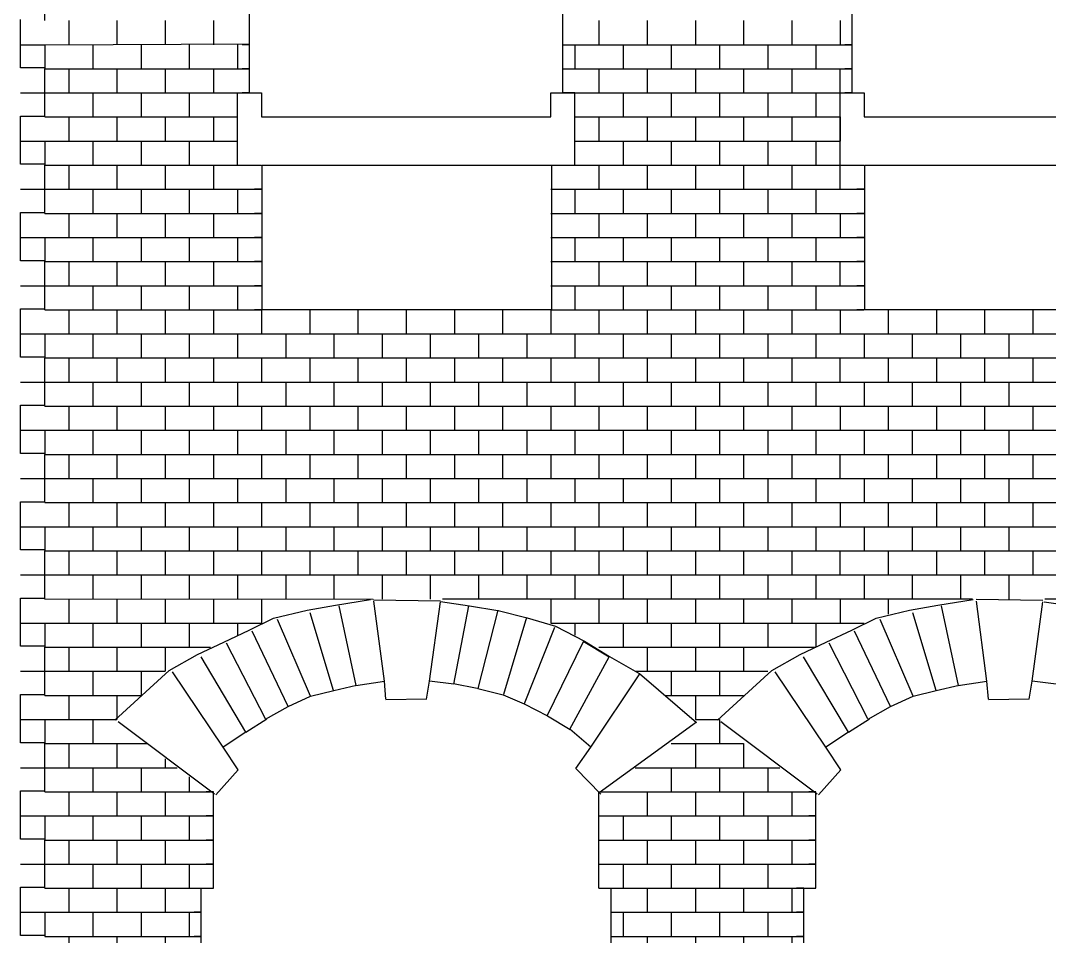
# Model space of a CAD drawing. Extents: x 11 to 301, y 47 to 228.
# Drawn here: x 76 to 118.69, y 93 to 131 of the extents above; entities that cross this region are included whole.
import ezdxf

# ---------------------------------------------------------------- set-up
doc = ezdxf.new("R2010")
doc.units = 0
doc.header["$MEASUREMENT"] = 0
doc.layers.add('OHNE_NAMEN', color=5, linetype='CONTINUOUS')

msp = doc.modelspace()

# ---------------------------------------------------------------- linework, layer by layer
at = {"layer": 'OHNE_NAMEN', "color": 1, "linetype": 'CONTINUOUS'}
for p, q in [((85.4999, 128.0001), (85.4999, 139.9999)), ((98.4998, 128.0001), (98.4998, 139.9999)), ((110.4999, 128.0001), (110.4999, 139.9999)), ((85.4999, 130), (85.2001, 130)), ((98.5001, 130), (98.8, 130)), ((110.4999, 130), (110.2, 130)), ((85.4999, 128.9999), (85.2001, 128.9999)), ((98.5001, 128.9999), (98.8, 128.9999)), ((110.4999, 128.9999), (110.2, 128.9999)), ((85.4999, 128.0001), (85.2001, 128.0001)), ((85.4999, 128.0001), (85.9998, 128.0001)), ((85.9998, 128.0001), (85.9998, 127.0004)), ((97.9999, 128.0001), (98.4998, 128.0001)), ((97.9999, 127.0004), (97.9999, 128.0001)), ((98.5001, 128.0001), (98.8, 128.0001)), ((110.4999, 128.0001), (110.2, 128.0001)), ((110.4999, 128.0001), (110.9998, 128.0001)), ((110.9998, 128.0001), (110.9998, 127.0004)), ((111.0001, 128.0001), (111.0001, 127)), ((85.9998, 127.0004), (97.9999, 127.0004)), ((110.9998, 127.0004), (122.9999, 127.0004)), ((86.0298, 119.0015), (86.0298, 125.0015)), ((86.0298, 125.0015), (98.0299, 125.0015)), ((98.0299, 125.0015), (98.0299, 119.0015)), ((111.0298, 119.0015), (111.0298, 125.0015)), ((111.0298, 125.0015), (123.0298, 125.0015)), ((86.0002, 124), (85.7, 124)), ((97.9999, 124), (98.3001, 124)), ((111.0001, 124), (110.6999, 124)), ((86.0002, 122.9999), (85.7, 122.9999)), ((97.9999, 122.9999), (98.3001, 122.9999)), ((111.0001, 122.9999), (110.6999, 122.9999)), ((86.0002, 122.0001), (85.7, 122.0001)), ((97.9999, 122.0001), (98.3001, 122.0001)), ((111.0001, 122.0001), (110.6999, 122.0001)), ((86.0002, 121), (85.7, 121)), ((97.9999, 121), (98.3001, 121)), ((111.0001, 121), (110.6999, 121)), ((86.0002, 120.0002), (85.7, 120.0002)), ((97.9999, 119.9998), (98.3001, 119.9998)), ((111.0001, 120.0002), (110.6999, 120.0002)), ((86.0002, 119.0001), (85.7, 119.0001)), ((86.0002, 119.0001), (86.0002, 118.7002)), ((98.0299, 119.0015), (86.0298, 119.0015)), ((88.0001, 119.0001), (88.0001, 118.7002)), ((90, 119.0001), (90, 118.7002)), ((91.9999, 119.0001), (91.9999, 118.7002)), ((94.0001, 119.0001), (94.0001, 118.7002)), ((96, 119.0001), (96, 118.7002)), ((97.9999, 119.0001), (98.3001, 119.0001)), ((97.9999, 119.0001), (97.9999, 118.7002)), ((111.0001, 119.0001), (110.6999, 119.0001)), ((123.0298, 119.0015), (111.0298, 119.0015)), ((112.0002, 119.0001), (112.0002, 118.7002)), ((114.0001, 119.0001), (114.0001, 118.7002)), ((116, 119.0001), (116, 118.7002)), ((117.9999, 119.0001), (117.9999, 118.7002)), ((88.9967, 103.2083), (89.9375, 103.42)), ((89.9093, 103.4087), (91.0967, 103.5964)), ((91.1592, 102.8464), (91.0967, 103.5964)), ((92.8465, 102.8464), (92.9714, 103.5964)), ((93.9719, 103.4711), (92.9714, 103.5964)), ((93.9592, 103.4909), (94.9466, 103.3025)), ((113.997, 103.2083), (114.9378, 103.42)), ((114.9092, 103.4087), (116.0967, 103.5964)), ((116.1591, 102.8464), (116.0967, 103.5964)), ((117.8468, 102.8464), (117.9717, 103.5964)), ((118.9718, 103.4711), (117.9717, 103.5964)), ((87.0966, 102.5338), (88.0339, 102.9712)), ((88.0339, 102.9712), (88.9967, 103.2083)), ((94.9717, 103.2838), (96.0286, 103.0206)), ((96.0286, 103.0206), (96.8989, 102.6442)), ((112.0966, 102.5338), (113.0342, 102.9712)), ((113.0342, 102.9712), (113.997, 103.2083)), ((86.1691, 102.0092), (87.0966, 102.5338)), ((91.1606, 102.8323), (92.8536, 102.8559)), ((96.8989, 102.6442), (97.8634, 102.1503)), ((111.1695, 102.0092), (112.0966, 102.5338)), ((116.1605, 102.8323), (117.8539, 102.8559)), ((85.3465, 101.4712), (86.2217, 102.0339)), ((97.8634, 102.1503), (98.8042, 101.5859)), ((110.3468, 101.4712), (111.2217, 102.0339)), ((85.3465, 101.4712), (84.4088, 100.8461)), ((99.659, 100.8461), (98.7841, 101.5961)), ((110.3468, 101.4712), (109.4091, 100.8461)), ((85.0339, 99.9088), (84.4088, 100.8461)), ((99.0342, 99.9712), (99.659, 100.8461)), ((110.0342, 99.9088), (109.4091, 100.8461)), ((84.105, 98.8815), (85.0339, 99.9088)), ((99.0342, 99.9712), (100.0739, 98.9044)), ((109.105, 98.8815), (110.0342, 99.9088)), ((83.9999, 99), (83.7001, 99)), ((83.9999, 95.0002), (83.9999, 98.9997)), ((99.9998, 95.0002), (99.9998, 98.9997)), ((100.0001, 99), (100.3, 99)), ((108.9999, 99), (108.7, 99)), ((108.9999, 95.0002), (108.9999, 98.9997)), ((83.9999, 97.9999), (83.7001, 97.9999)), ((100.0001, 97.9999), (100.3, 97.9999)), ((108.9999, 97.9999), (108.7, 97.9999)), ((83.9999, 97.0001), (83.7001, 97.0001)), ((100.0001, 97.0001), (100.3, 97.0001)), ((108.9999, 97.0001), (108.7, 97.0001)), ((83.9999, 96), (83.7001, 96)), ((100.0001, 96), (100.3, 96)), ((108.9999, 96), (108.7, 96)), ((83.5, 95.0002), (83.9999, 95.0002)), ((83.5, 88.0001), (83.5, 94.9995)), ((99.9998, 95.0002), (100.5, 95.0002)), ((100.5, 88.0001), (100.5, 95.0002)), ((100.5, 94.9999), (100.7999, 94.9999)), ((108.5, 94.9999), (108.2001, 94.9999)), ((108.5, 95.0002), (108.9999, 95.0002)), ((108.5, 88.0001), (108.5, 94.9995)), ((83.5, 94.0001), (83.2002, 94.0001)), ((100.5, 94.0001), (100.7999, 94.0001)), ((108.5, 94.0001), (108.2001, 94.0001)), ((83.5, 93), (83.2002, 93)), ((100.5, 93), (100.7999, 93)), ((108.5, 93), (108.2001, 93))]:
    msp.add_line(p, q, dxfattribs=at)
at = {"layer": 'OHNE_NAMEN', "color": 5, "linetype": 'CONTINUOUS'}
for p, q in [((76.9997, 130.9994), (76.9997, 133)), ((76.0003, 129.038), (76.0003, 131.0386)), ((76, 130), (77.0001, 130)), ((77.0004, 129.038), (76.0003, 129.038)), ((76.9997, 127), (76.9997, 128.9995)), ((76, 128.0001), (77.0001, 128.0001)), ((76.0003, 125.0382), (76.0003, 127.0381)), ((76.0003, 127.0381), (77.0004, 127.0381)), ((76, 125.9999), (77.0001, 125.9999)), ((77.0004, 125.0382), (76.0003, 125.0382)), ((76.9997, 122.9995), (76.9997, 125.0001)), ((76, 124), (77.0001, 124)), ((76.0003, 121.0381), (76.0003, 123.0387)), ((76.0003, 123.0387), (77.0004, 123.0387)), ((76, 122.0001), (77.0001, 122.0001)), ((77.0004, 121.0381), (76.0003, 121.0381)), ((76.9997, 119.0001), (76.9997, 120.9996)), ((76, 119.9998), (77.0001, 119.9998)), ((76.0003, 117.0386), (76.0003, 119.0382)), ((76.0003, 119.0382), (77.0004, 119.0382)), ((76, 117.9999), (77.0001, 117.9999)), ((77.0004, 117.0386), (76.0003, 117.0386)), ((76.9997, 114.9996), (76.9997, 116.9995)), ((76, 116), (77.0001, 116)), ((76.0003, 113.0381), (76.0003, 115.038)), ((76.0003, 115.038), (77.0004, 115.038)), ((76, 114.0001), (77.0001, 114.0001)), ((77.0004, 113.0381), (76.0003, 113.0381)), ((76.9997, 111.0001), (76.9997, 112.9997)), ((76, 111.9999), (77.0001, 111.9999)), ((76.0003, 109.0383), (76.0003, 111.0382)), ((76.0003, 111.0382), (77.0004, 111.0382)), ((76, 110), (77.0001, 110)), ((77.0004, 109.0383), (76.0003, 109.0383)), ((76.9997, 106.9996), (76.9997, 108.9995)), ((76, 108.0001), (77.0001, 108.0001)), ((76.0003, 105.0382), (76.0003, 107.0381)), ((76.0003, 107.0381), (77.0004, 107.0381)), ((76, 106.0002), (77.0001, 106.0002)), ((77.0004, 105.0382), (76.0003, 105.0382)), ((76.9997, 102.9995), (76.9997, 105.0001)), ((76, 103.9999), (77.0001, 103.9999)), ((76.0003, 101.0384), (76.0003, 103.0383)), ((76.0003, 103.0383), (77.0004, 103.0383)), ((76, 102), (77.0001, 102)), ((77.0004, 101.0384), (76.0003, 101.0384)), ((76.9997, 98.9997), (76.9997, 100.9996)), ((76, 99.9998), (77.0001, 99.9998)), ((76.0003, 97.0382), (76.0003, 99.0381)), ((76.0003, 99.0381), (77.0004, 99.0381)), ((76, 97.9999), (77.0001, 97.9999)), ((77.0004, 97.0382), (76.0003, 97.0382)), ((76.9997, 94.9995), (76.9997, 97.0001)), ((76, 96), (77.0001, 96)), ((76.0003, 93.0381), (76.0003, 95.0383)), ((76.0003, 95.0383), (77.0004, 95.0383)), ((76, 94.0001), (77.0001, 94.0001)), ((77.0004, 93.0381), (76.0003, 93.0381))]:
    msp.add_line(p, q, dxfattribs=at)
at = {"layer": 'OHNE_NAMEN', "color": 7, "linetype": 'CONTINUOUS'}
for p, q in [((77.9999, 131.0001), (77.9999, 130)), ((80.0001, 131.0001), (80.0001, 130)), ((82, 131.0001), (82, 130)), ((83.9999, 131.0001), (83.9999, 130)), ((100.0001, 130.9998), (100.0001, 130)), ((102, 130.9998), (102, 130)), ((103.9999, 130.9998), (103.9999, 130)), ((105.9998, 130.9998), (105.9998, 130)), ((108.0001, 130.9998), (108.0001, 130)), ((110, 130.9998), (110, 130)), ((77.0001, 130), (85.5003, 130.0385)), ((77.0001, 130), (77.0001, 128.9999)), ((79, 130), (79, 128.9999)), ((80.9999, 130), (80.9999, 128.9999)), ((83.0001, 130), (83.0001, 128.9999)), ((85, 130), (85, 128.9999)), ((98.4998, 130), (110.4999, 130)), ((99, 130), (99, 128.9999)), ((100.9999, 130), (100.9999, 128.9999)), ((103.0002, 130), (103.0002, 128.9999)), ((105.0001, 130), (105.0001, 128.9999)), ((107, 130), (107, 128.9999)), ((108.9999, 130), (108.9999, 128.9999)), ((76.9997, 129.0003), (85.4999, 129.0003)), ((77.9999, 129.0003), (77.9999, 128.0001)), ((79.9998, 129.0003), (79.9998, 128.0001)), ((82, 129.0003), (82, 128.0001)), ((83.9999, 129.0003), (83.9999, 128.0001)), ((98.4998, 129.0003), (110.4999, 129.0003)), ((99.9998, 129.0003), (99.9998, 128.0001)), ((101.9997, 129.0003), (101.9997, 128.0001)), ((103.9996, 129.0003), (103.9996, 128.0001)), ((105.9998, 129.0003), (105.9998, 128.0001)), ((107.9997, 129.0003), (107.9997, 128.0001)), ((109.9996, 129.0003), (109.9996, 128.0001)), ((76.9997, 128.0001), (85.4999, 128.0001)), ((79, 128.0001), (79, 127)), ((80.9999, 128.0001), (80.9999, 127)), ((83.0001, 128.0001), (83.0001, 127)), ((85, 125.0001), (85, 128.0001)), ((85, 128.0001), (85.4999, 128.0001)), ((99, 128.0001), (98.4998, 128.0001)), ((98.5001, 128.0001), (110.4999, 128.0001)), ((99, 125.0001), (99, 128.0001)), ((100.9999, 128.0001), (100.9999, 127)), ((102.9998, 128.0001), (102.9998, 127)), ((105.0001, 128.0001), (105.0001, 127)), ((107, 128.0001), (107, 127)), ((108.9999, 128.0001), (108.9999, 127)), ((110, 125.0001), (110, 128.0001)), ((110, 128.0001), (110.4999, 128.0001)), ((76.9997, 127.0004), (85, 127.0004)), ((77.9999, 127), (77.9999, 125.9999)), ((80.0001, 127), (80.0001, 125.9999)), ((82, 127), (82, 125.9999)), ((83.9999, 127), (83.9999, 125.9999)), ((99, 127.0004), (110, 127.0004)), ((100.0001, 127), (100.0001, 125.9999)), ((102, 127), (102, 125.9999)), ((103.9999, 127), (103.9999, 125.9999)), ((105.9998, 127), (105.9998, 125.9999)), ((108.0001, 127), (108.0001, 125.9999)), ((110, 127), (110, 125.9999)), ((77.0001, 125.9999), (85, 125.9999)), ((77.0001, 125.9999), (77.0001, 125.0001)), ((79, 125.9999), (79, 125.0001)), ((80.9999, 125.9999), (80.9999, 125.0001)), ((83.0001, 125.9999), (83.0001, 125.0001)), ((99, 125.9999), (110, 125.9999)), ((100.9999, 125.9999), (100.9999, 125.0001)), ((103.0002, 125.9999), (103.0002, 125.0001)), ((105.0001, 125.9999), (105.0001, 125.0001)), ((107, 125.9999), (107, 125.0001)), ((108.9999, 125.9999), (108.9999, 125.0001)), ((76.9997, 125.0001), (86.0002, 125.0001)), ((77.9999, 125.0001), (77.9999, 124)), ((79.9998, 125.0001), (79.9998, 124)), ((82, 125.0001), (82, 124)), ((83.9999, 125.0001), (83.9999, 124)), ((85, 125.0001), (85.9998, 125.0001)), ((97.9999, 125.0001), (99, 125.0001)), ((98.1251, 125.0001), (111.0001, 125.0001)), ((100.0001, 125.0001), (100.0001, 124)), ((101.9997, 125.0001), (101.9997, 124)), ((103.9996, 125.0001), (103.9996, 124)), ((105.9998, 125.0001), (105.9998, 124)), ((107.9997, 125.0001), (107.9997, 124)), ((109.9996, 125.0001), (109.9996, 124)), ((110, 125.0001), (110.9998, 125.0001)), ((76.9997, 124), (85.9998, 124)), ((79, 124), (79, 122.9999)), ((80.9999, 124), (80.9999, 122.9999)), ((83.0001, 124), (83.0001, 122.9999)), ((85, 124), (85, 122.9999)), ((97.9999, 124), (110.9998, 124)), ((99, 124), (99, 122.9999)), ((100.9999, 124), (100.9999, 122.9999)), ((102.9998, 124), (102.9998, 122.9999)), ((105.0001, 124), (105.0001, 122.9999)), ((107, 124), (107, 122.9999)), ((108.9999, 124), (108.9999, 122.9999)), ((76.9997, 123.0002), (85.9998, 123.0002)), ((77.9999, 122.9999), (77.9999, 122.0001)), ((80.0001, 122.9999), (80.0001, 122.0001)), ((82, 122.9999), (82, 122.0001)), ((83.9999, 122.9999), (83.9999, 122.0001)), ((97.9999, 123.0002), (110.9998, 123.0002)), ((100.0001, 122.9999), (100.0001, 122.0001)), ((102, 122.9999), (102, 122.0001)), ((103.9999, 122.9999), (103.9999, 122.0001)), ((105.9998, 122.9999), (105.9998, 122.0001)), ((108.0001, 122.9999), (108.0001, 122.0001)), ((110, 122.9999), (110, 122.0001)), ((77.0001, 122.0001), (85.9998, 122.0001)), ((77.0001, 122.0001), (77.0001, 121)), ((79, 122.0001), (79, 121)), ((80.9999, 122.0001), (80.9999, 121)), ((83.0001, 122.0001), (83.0001, 121)), ((85, 122.0001), (85, 121)), ((97.9999, 122.0001), (110.9998, 122.0001)), ((99, 122.0001), (99, 121)), ((100.9999, 122.0001), (100.9999, 121)), ((103.0002, 122.0001), (103.0002, 121)), ((105.0001, 122.0001), (105.0001, 121)), ((107, 122.0001), (107, 121)), ((108.9999, 122.0001), (108.9999, 121)), ((76.9997, 121.0003), (85.9998, 121.0003)), ((77.9999, 121.0003), (77.9999, 120.0002)), ((79.9998, 121.0003), (79.9998, 120.0002)), ((82, 121.0003), (82, 120.0002)), ((83.9999, 121.0003), (83.9999, 120.0002)), ((97.9999, 121.0003), (110.9998, 121.0003)), ((100.0001, 121.0003), (100.0001, 120.0002)), ((101.9997, 121.0003), (101.9997, 120.0002)), ((103.9996, 121.0003), (103.9996, 120.0002)), ((105.9998, 121.0003), (105.9998, 120.0002)), ((107.9997, 121.0003), (107.9997, 120.0002)), ((109.9996, 121.0003), (109.9996, 120.0002)), ((76.9997, 120.0002), (85.9998, 120.0002)), ((79, 120.0002), (79, 119.0001)), ((80.9999, 120.0002), (80.9999, 119.0001)), ((83.0001, 120.0002), (83.0001, 119.0001)), ((85, 120.0002), (85, 119.0001)), ((97.9999, 120.0002), (110.9998, 120.0002)), ((99, 120.0002), (99, 119.0001)), ((100.9999, 120.0002), (100.9999, 119.0001)), ((103.0002, 120.0002), (103.0002, 119.0001)), ((105.0001, 120.0002), (105.0001, 119.0001)), ((107, 120.0002), (107, 119.0001)), ((108.9999, 120.0002), (108.9999, 119.0001)), ((76.9997, 119.0001), (85.9998, 119.0001)), ((77.9999, 119.0001), (77.9999, 117.9999)), ((80.0001, 119.0001), (80.0001, 117.9999)), ((82, 119.0001), (82, 117.9999)), ((83.9999, 119.0001), (83.9999, 117.9999)), ((86.0002, 119.0001), (86.0002, 117.9999)), ((88.0001, 119.0001), (88.0001, 117.9999)), ((90, 119.0001), (90, 117.9999)), ((91.9999, 119.0001), (91.9999, 117.9999)), ((94.0001, 119.0001), (94.0001, 117.9999)), ((96, 119.0001), (96, 117.9999)), ((97.9999, 119.0001), (110.9998, 119.0001)), ((97.9999, 119.0001), (97.9999, 117.9999)), ((100.0001, 119.0001), (100.0001, 117.9999)), ((102, 119.0001), (102, 117.9999)), ((103.9999, 119.0001), (103.9999, 117.9999)), ((105.9998, 119.0001), (105.9998, 117.9999)), ((108.0001, 119.0001), (108.0001, 117.9999)), ((110, 119.0001), (110, 117.9999)), ((111.9999, 119.0001), (111.9999, 117.9999)), ((114.0001, 119.0001), (114.0001, 117.9999)), ((116, 119.0001), (116, 117.9999)), ((117.9999, 119.0001), (117.9999, 117.9999)), ((77.0001, 117.9999), (131.9999, 117.9999)), ((77.0001, 117.9999), (77.0001, 117.0002)), ((79, 117.9999), (79, 117.0002)), ((80.9999, 117.9999), (80.9999, 117.0002)), ((83.0001, 117.9999), (83.0001, 117.0002)), ((85, 117.9999), (85, 117.0002)), ((86.9999, 117.9999), (86.9999, 117.0002)), ((88.9998, 117.9999), (88.9998, 117.0002)), ((91.0001, 117.9999), (91.0001, 117.0002)), ((93, 117.9999), (93, 117.0002)), ((94.9999, 117.9999), (94.9999, 117.0002)), ((97.0001, 117.9999), (97.0001, 116.9998)), ((99, 117.9999), (99, 116.9998)), ((100.9999, 117.9999), (100.9999, 116.9998)), ((103.0002, 117.9999), (103.0002, 116.9998)), ((105.0001, 117.9999), (105.0001, 116.9998)), ((107, 117.9999), (107, 116.9998)), ((108.9999, 117.9999), (108.9999, 116.9998)), ((111.0001, 117.9999), (111.0001, 116.9998)), ((113, 117.9999), (113, 116.9998)), ((114.9999, 117.9999), (114.9999, 116.9998)), ((117.0002, 117.9999), (117.0002, 116.9998)), ((76.9997, 117.0002), (131.9999, 117.0002)), ((77.9999, 117.0002), (77.9999, 116)), ((79.9998, 117.0002), (79.9998, 116)), ((82, 117.0002), (82, 116)), ((83.9999, 117.0002), (83.9999, 116)), ((85.9998, 117.0002), (85.9998, 116)), ((88.0001, 117.0002), (88.0001, 116)), ((90, 117.0002), (90, 116)), ((91.9999, 117.0002), (91.9999, 116)), ((94.0001, 117.0002), (94.0001, 116)), ((96, 117.0002), (96, 116)), ((97.9999, 117.0002), (97.9999, 116)), ((100.0001, 117.0002), (100.0001, 116)), ((101.9997, 117.0002), (101.9997, 116)), ((103.9996, 117.0002), (103.9996, 116)), ((105.9998, 117.0002), (105.9998, 116)), ((107.9997, 117.0002), (107.9997, 116)), ((109.9996, 117.0002), (109.9996, 116)), ((111.9999, 117.0002), (111.9999, 116)), ((113.9998, 117.0002), (113.9998, 116)), ((115.9997, 117.0002), (115.9997, 116)), ((117.9999, 117.0002), (117.9999, 116)), ((76.9997, 116), (131.9999, 116)), ((79, 116), (79, 114.9999)), ((80.9999, 116), (80.9999, 114.9999)), ((83.0001, 116), (83.0001, 114.9999)), ((85, 116), (85, 114.9999)), ((86.9999, 116), (86.9999, 114.9999)), ((88.9998, 116), (88.9998, 114.9999)), ((91.0001, 116), (91.0001, 114.9999)), ((93, 116), (93, 114.9999)), ((94.9999, 116), (94.9999, 114.9999)), ((97.0001, 116), (97.0001, 114.9999)), ((99, 116), (99, 114.9999)), ((100.9999, 116), (100.9999, 114.9999)), ((103.0002, 116), (103.0002, 114.9999)), ((105.0001, 116), (105.0001, 114.9999)), ((107, 116), (107, 114.9999)), ((108.9999, 116), (108.9999, 114.9999)), ((111.0001, 116), (111.0001, 114.9999)), ((113, 116), (113, 114.9999)), ((114.9999, 116), (114.9999, 114.9999)), ((117.0002, 116), (117.0002, 114.9999)), ((76.9997, 115.0003), (131.9999, 115.0003)), ((77.9999, 114.9999), (77.9999, 114.0001)), ((80.0001, 114.9999), (80.0001, 114.0001)), ((82, 114.9999), (82, 114.0001)), ((83.9999, 114.9999), (83.9999, 114.0001)), ((86.0002, 114.9999), (86.0002, 114.0001)), ((88.0001, 114.9999), (88.0001, 114.0001)), ((90, 114.9999), (90, 114.0001)), ((91.9999, 114.9999), (91.9999, 114.0001)), ((94.0001, 114.9999), (94.0001, 114.0001)), ((96, 114.9999), (96, 114.0001)), ((97.9999, 114.9999), (97.9999, 114.0001)), ((100.0001, 114.9999), (100.0001, 114.0001)), ((102, 114.9999), (102, 114.0001)), ((103.9999, 114.9999), (103.9999, 114.0001)), ((105.9998, 114.9999), (105.9998, 114.0001)), ((108.0001, 114.9999), (108.0001, 113.9998)), ((110, 114.9999), (110, 113.9998)), ((111.9999, 114.9999), (111.9999, 113.9998)), ((114.0001, 114.9999), (114.0001, 113.9998)), ((116, 114.9999), (116, 113.9998)), ((117.9999, 114.9999), (117.9999, 113.9998)), ((77.0001, 114.0001), (131.9999, 114.0001)), ((77.0001, 114.0001), (77.0001, 113)), ((79, 114.0001), (79, 113)), ((80.9999, 114.0001), (80.9999, 113)), ((83.0001, 114.0001), (83.0001, 113)), ((85, 114.0001), (85, 113)), ((86.9999, 114.0001), (86.9999, 113)), ((88.9998, 114.0001), (88.9998, 113)), ((91.0001, 114.0001), (91.0001, 113)), ((93, 114.0001), (93, 113)), ((94.9999, 114.0001), (94.9999, 113)), ((97.0001, 114.0001), (97.0001, 113)), ((99, 114.0001), (99, 113)), ((100.9999, 114.0001), (100.9999, 113)), ((103.0002, 114.0001), (103.0002, 113)), ((105.0001, 114.0001), (105.0001, 113)), ((107, 114.0001), (107, 113)), ((108.9999, 113.9998), (108.9999, 113)), ((111.0001, 113.9998), (111.0001, 113)), ((113, 113.9998), (113, 113)), ((114.9999, 113.9998), (114.9999, 113)), ((117.0002, 113.9998), (117.0002, 113)), ((76.9997, 113.0004), (131.9999, 113.0004)), ((77.9999, 113.0004), (77.9999, 112.0002)), ((79.9998, 113.0004), (79.9998, 112.0002)), ((82, 113.0004), (82, 112.0002)), ((83.9999, 113.0004), (83.9999, 112.0002)), ((85.9998, 113.0004), (85.9998, 112.0002)), ((88.0001, 113.0004), (88.0001, 112.0002)), ((90, 113.0004), (90, 112.0002)), ((91.9999, 113.0004), (91.9999, 112.0002)), ((94.0001, 113.0004), (94.0001, 112.0002)), ((96, 113), (96, 111.9999)), ((97.9999, 113), (97.9999, 111.9999)), ((100.0001, 113), (100.0001, 111.9999)), ((101.9997, 113), (101.9997, 111.9999)), ((103.9996, 113), (103.9996, 111.9999)), ((105.9998, 113), (105.9998, 111.9999)), ((107.9997, 113), (107.9997, 111.9999)), ((109.9996, 113), (109.9996, 111.9999)), ((111.9999, 113), (111.9999, 111.9999)), ((113.9998, 113), (113.9998, 111.9999)), ((115.9997, 113), (115.9997, 111.9999)), ((117.9999, 113), (117.9999, 111.9999)), ((76.9997, 111.9999), (131.9999, 111.9999)), ((79, 111.9999), (79, 111.0001)), ((80.9999, 111.9999), (80.9999, 111.0001)), ((83.0001, 111.9999), (83.0001, 111.0001)), ((85, 111.9999), (85, 111.0001)), ((86.9999, 111.9999), (86.9999, 111.0001)), ((88.9998, 111.9999), (88.9998, 111.0001)), ((91.0001, 111.9999), (91.0001, 111.0001)), ((93, 111.9999), (93, 111.0001)), ((94.9999, 111.9999), (94.9999, 111.0001)), ((97.0001, 111.9999), (97.0001, 111.0001)), ((99, 111.9999), (99, 111.0001)), ((100.9999, 111.9999), (100.9999, 111.0001)), ((103.0002, 111.9999), (103.0002, 111.0001)), ((105.0001, 111.9999), (105.0001, 111.0001)), ((107, 111.9999), (107, 111.0001)), ((108.9999, 111.9999), (108.9999, 111.0001)), ((111.0001, 111.9999), (111.0001, 111.0001)), ((113, 111.9999), (113, 111.0001)), ((114.9999, 111.9999), (114.9999, 111.0001)), ((117.0002, 111.9999), (117.0002, 111.0001)), ((76.9997, 111.0001), (131.9999, 111.0001)), ((77.9999, 111.0001), (77.9999, 110)), ((80.0001, 111.0001), (80.0001, 110)), ((82, 111.0001), (82, 110)), ((83.9999, 111.0001), (83.9999, 110)), ((86.0002, 111.0001), (86.0002, 110)), ((88.0001, 111.0001), (88.0001, 110)), ((90, 111.0001), (90, 110)), ((91.9999, 111.0001), (91.9999, 110)), ((94.0001, 111.0001), (94.0001, 110)), ((96, 111.0001), (96, 110)), ((97.9999, 111.0001), (97.9999, 110)), ((100.0001, 111.0001), (100.0001, 110)), ((102, 111.0001), (102, 110)), ((103.9999, 111.0001), (103.9999, 110)), ((105.9998, 111.0001), (105.9998, 110)), ((108.0001, 111.0001), (108.0001, 110)), ((110, 111.0001), (110, 110)), ((111.9999, 111.0001), (111.9999, 110)), ((114.0001, 111.0001), (114.0001, 110)), ((116, 111.0001), (116, 110)), ((117.9999, 111.0001), (117.9999, 110)), ((77.0001, 110), (131.9999, 110)), ((77.0001, 110), (77.0001, 108.9999)), ((79, 110), (79, 108.9999)), ((80.9999, 110), (80.9999, 108.9999)), ((83.0001, 110), (83.0001, 108.9999)), ((85, 110), (85, 108.9999)), ((86.9999, 110), (86.9999, 108.9999)), ((88.9998, 110), (88.9998, 108.9999)), ((91.0001, 110), (91.0001, 108.9999)), ((93, 110), (93, 108.9999)), ((94.9999, 110), (94.9999, 108.9999)), ((97.0001, 110), (97.0001, 108.9999)), ((99, 110), (99, 108.9999)), ((100.9999, 110), (100.9999, 108.9999)), ((103.0002, 110), (103.0002, 108.9999)), ((105.0001, 110), (105.0001, 108.9999)), ((107, 110), (107, 108.9999)), ((108.9999, 110), (108.9999, 108.9999)), ((111.0001, 110), (111.0001, 108.9999)), ((113, 110), (113, 108.9999)), ((114.9999, 110), (114.9999, 108.9999)), ((117.0002, 110), (117.0002, 108.9999)), ((76.9997, 109.0002), (131.9999, 109.0002)), ((77.9999, 109.0002), (77.9999, 108.0001)), ((79.9998, 109.0002), (79.9998, 108.0001)), ((82, 109.0002), (82, 108.0001)), ((83.9999, 109.0002), (83.9999, 108.0001)), ((85.9998, 109.0002), (85.9998, 108.0001)), ((88.0001, 109.0002), (88.0001, 108.0001)), ((90, 109.0002), (90, 108.0001)), ((91.9999, 109.0002), (91.9999, 108.0001)), ((94.0001, 109.0002), (94.0001, 108.0001)), ((96, 109.0002), (96, 108.0001)), ((97.9999, 109.0002), (97.9999, 108.0001)), ((100.0001, 109.0002), (100.0001, 108.0001)), ((101.9997, 109.0002), (101.9997, 108.0001)), ((103.9996, 109.0002), (103.9996, 108.0001)), ((105.9998, 109.0002), (105.9998, 108.0001)), ((107.9997, 109.0002), (107.9997, 108.0001)), ((109.9996, 109.0002), (109.9996, 108.0001)), ((111.9999, 109.0002), (111.9999, 108.0001)), ((113.9998, 109.0002), (113.9998, 108.0001)), ((115.9997, 109.0002), (115.9997, 108.0001)), ((117.9999, 109.0002), (117.9999, 108.0001)), ((76.9997, 108.0001), (131.9999, 108.0001)), ((79, 108.0001), (79, 107)), ((80.9999, 108.0001), (80.9999, 107)), ((83.0001, 108.0001), (83.0001, 107)), ((85, 108.0001), (85, 107)), ((86.9999, 108.0001), (86.9999, 107)), ((89.0002, 108.0001), (89.0002, 107)), ((91.0001, 108.0001), (91.0001, 107)), ((93, 108.0001), (93, 107)), ((94.9999, 108.0001), (94.9999, 107)), ((97.0001, 108.0001), (97.0001, 107)), ((99, 108.0001), (99, 107)), ((100.9999, 108.0001), (100.9999, 107)), ((103.0002, 108.0001), (103.0002, 107)), ((105.0001, 108.0001), (105.0001, 107)), ((107, 108.0001), (107, 107)), ((108.9999, 108.0001), (108.9999, 107)), ((111.0001, 108.0001), (111.0001, 107)), ((113, 108.0001), (113, 107)), ((114.9999, 108.0001), (114.9999, 107)), ((117.0002, 108.0001), (117.0002, 107)), ((76.9997, 107.0003), (90.6251, 107)), ((77.9999, 107), (77.9999, 106.0002)), ((79.9998, 107), (79.9998, 106.0002)), ((82, 107), (82, 106.0002)), ((83.9999, 107), (83.9999, 105.9998)), ((86.0002, 107), (86.0002, 105.9998)), ((87.8847, 106.5311), (89.0605, 106.7424)), ((89.0605, 106.7424), (90.5185, 106.9774)), ((90.6463, 106.9721), (93.4215, 106.9252)), ((91.0967, 103.5964), (90.6593, 106.9086)), ((92.9714, 103.5964), (93.4208, 106.8769)), ((93.4215, 106.9012), (94.621, 106.7135)), ((93.4999, 107.0003), (115.4998, 107.0003)), ((97.9999, 107), (97.9999, 105.9998)), ((100.0001, 107), (100.0001, 105.9998)), ((102, 107), (102, 105.9998)), ((103.9999, 107), (103.9999, 105.9998)), ((105.9998, 107), (105.9998, 105.9998)), ((108.0001, 107), (108.0001, 105.9998)), ((110, 107), (110, 105.9998)), ((111.9999, 107), (111.9999, 106.3748)), ((112.8847, 106.5311), (114.0608, 106.7424)), ((114.0608, 106.7424), (115.5188, 106.9774)), ((115.6466, 106.9957), (118.4218, 106.9488)), ((116.0967, 103.5964), (115.6592, 106.9086)), ((117.9717, 103.5964), (118.4212, 106.8769)), ((118.4688, 106.8783), (119.6213, 106.7135)), ((132.0003, 107.0003), (118.5002, 107)), ((86.4969, 106.2013), (87.8847, 106.5311)), ((88.0029, 106.4373), (88.9713, 103.2214)), ((89.2023, 106.7195), (89.9093, 103.4087)), ((93.9719, 103.4711), (94.5995, 106.7195)), ((94.621, 106.7135), (95.7968, 106.5255)), ((95.7993, 106.5431), (94.9717, 103.2838)), ((95.8204, 106.5255), (97.0199, 106.2196)), ((111.4972, 106.2013), (112.8847, 106.5311)), ((113.0032, 106.4373), (113.9716, 103.2214)), ((114.2023, 106.7195), (114.9092, 103.4087)), ((77.0001, 105.9998), (85.9998, 106.0002)), ((77.0001, 105.9998), (77.0001, 105.0001)), ((79, 105.9998), (79, 105.0001)), ((80.9999, 105.9998), (80.9999, 105.0001)), ((83.0001, 105.9998), (83.0001, 105.0001)), ((85, 105.9998), (85, 105.5)), ((85.4855, 105.7078), (86.4969, 106.2013)), ((88.0339, 102.9712), (86.662, 106.1547)), ((96.9987, 106.2256), (96.0339, 103.0337)), ((97.0199, 106.2196), (98.1957, 105.8668)), ((97.9999, 106.0002), (110.9998, 106.0002)), ((99, 105.9998), (99, 105.5)), ((100.9999, 105.9998), (100.9999, 105.0001)), ((103.0002, 105.9998), (103.0002, 105.0001)), ((105.0001, 105.9998), (105.0001, 105.0001)), ((107, 105.9998), (107, 105.0001)), ((108.9999, 105.9998), (108.9999, 105.0001)), ((110.4858, 105.7078), (111.4972, 106.2013)), ((113.0342, 102.9712), (111.6623, 106.1547)), ((84.4271, 105.2135), (85.4855, 105.7078)), ((87.0966, 102.5338), (85.6043, 105.6612)), ((96.9088, 102.6587), (98.1632, 105.8376)), ((98.1957, 105.8668), (99.3951, 105.2555)), ((109.4274, 105.2135), (110.4858, 105.7078)), ((112.0966, 102.5338), (110.6043, 105.6612)), ((83.3459, 104.6963), (84.4275, 105.2135)), ((86.1593, 102.0339), (84.5453, 105.1673)), ((97.8468, 102.1588), (99.362, 105.2378)), ((99.3447, 105.2548), (100.4267, 104.5965)), ((99.3951, 105.2555), (100.4302, 104.6201)), ((108.3458, 104.6963), (109.4274, 105.2135)), ((111.1592, 102.0339), (109.5456, 105.1673)), ((76.9997, 105.0004), (83.875, 105.0001)), ((77.9999, 105.0001), (77.9999, 103.9999)), ((79.9998, 105.0001), (79.9998, 103.9999)), ((82, 105.0001), (82, 103.9999)), ((82.1697, 104.0377), (83.3459, 104.6963)), ((85.3465, 101.4712), (83.487, 104.6028)), ((98.7841, 101.5961), (100.4203, 104.6028)), ((99.9998, 105.0001), (108.9999, 105.0001)), ((100.4302, 104.6201), (101.7002, 103.8913)), ((102, 105.0001), (102, 103.9999)), ((103.9999, 105.0001), (103.9999, 103.9999)), ((105.9998, 105.0001), (105.9998, 103.9999)), ((107.1697, 104.0377), (108.3458, 104.6963)), ((110.3468, 101.4712), (108.4873, 104.6028)), ((76.9997, 103.9999), (82, 103.9999)), ((79, 103.9999), (79, 103.0002)), ((79.9119, 101.9679), (82.1697, 104.0377)), ((80.9999, 103.9999), (80.9999, 103.0002)), ((84.4088, 100.8461), (82.3101, 103.9798)), ((99.659, 100.8461), (101.6907, 103.8966)), ((101.4998, 103.9999), (107, 103.9999)), ((104.0518, 101.8688), (101.6766, 103.8913)), ((103.0002, 103.9999), (103.0002, 103.0002)), ((104.9119, 101.9679), (107.1697, 104.0377)), ((105.0001, 103.9999), (105.0001, 103.0002)), ((109.4091, 100.8461), (107.3101, 103.9798)), ((76.9997, 103.0002), (80.9999, 103.0002)), ((77.9999, 103.0002), (77.9999, 102)), ((79.9998, 103.0002), (79.9998, 102)), ((102.7501, 103.0002), (105.9998, 103.0002)), ((103.9999, 103.0002), (103.9999, 102)), ((77.0001, 102), (79.9998, 102)), ((77.0001, 102), (77.0001, 100.9999)), ((79, 102), (79, 100.9999)), ((84.049, 98.9058), (80.0492, 101.9055)), ((100.0069, 98.9757), (104.0493, 101.9055)), ((103.9999, 102), (105.0001, 102)), ((105.0001, 102), (105.0001, 100.9999)), ((109.0493, 98.9058), (105.0495, 101.9055)), ((76.9997, 101.0003), (81.25, 100.9999)), ((77.9999, 100.9999), (77.9999, 100.0001)), ((79.9998, 100.9999), (79.9998, 100.0001)), ((102.9998, 101.0003), (105.9998, 101.0003)), ((103.9999, 100.9999), (103.9999, 100.0001)), ((105.9998, 100.9999), (105.9998, 100.0001)), ((82, 100.3752), (82, 100.0001)), ((76.9997, 100.0001), (82.4999, 100.0001)), ((79, 100.0001), (79, 99)), ((80.9999, 100.0001), (80.9999, 99)), ((101.4998, 100.0001), (107.4999, 100.0001)), ((103.0002, 100.0001), (103.0002, 99)), ((105.0001, 100.0001), (105.0001, 99)), ((107, 100.0001), (107, 99)), ((83.0001, 99.6251), (83.0001, 99)), ((76.9997, 99.0004), (83.875, 99)), ((77.9999, 99), (77.9999, 97.9999)), ((79.9998, 99), (79.9998, 97.9999)), ((82, 99), (82, 97.9999)), ((99.9998, 98.9997), (108.9999, 98.9997)), ((102, 99), (102, 97.9999)), ((103.9999, 99), (103.9999, 97.9999)), ((105.9998, 99), (105.9998, 97.9999)), ((108.0001, 99), (108.0001, 97.9999)), ((77.0001, 97.9999), (83.9999, 98.0003)), ((77.0001, 97.9999), (77.0001, 97.0001)), ((79, 97.9999), (79, 97.0001)), ((80.9999, 97.9999), (80.9999, 97.0001)), ((83.0001, 97.9999), (83.0001, 97.0001)), ((99.9998, 98.0003), (108.9999, 98.0003)), ((100.9999, 98.0003), (100.9999, 97.0001)), ((103.0002, 98.0003), (103.0002, 97.0001)), ((105.0001, 98.0003), (105.0001, 97.0001)), ((107, 98.0003), (107, 97.0001)), ((76.9997, 97.0005), (83.9999, 97.0001)), ((77.9999, 97.0001), (77.9999, 96)), ((79.9998, 97.0001), (79.9998, 96)), ((82, 97.0001), (82, 96)), ((99.9998, 97.0001), (108.9999, 97.0001)), ((102, 97.0001), (102, 96)), ((103.9999, 97.0001), (103.9999, 96)), ((106.0002, 97.0001), (106.0002, 96)), ((108.0001, 97.0001), (108.0001, 96)), ((76.9997, 96), (83.9999, 96)), ((79, 96), (79, 94.9999)), ((80.9999, 96), (80.9999, 94.9999)), ((83.0001, 96), (83.0001, 94.9999)), ((99.9998, 96), (108.9999, 96)), ((100.9999, 96.0004), (100.9999, 95.0002)), ((103.0002, 96.0004), (103.0002, 95.0002)), ((105.0001, 96.0004), (105.0001, 95.0002)), ((107, 96.0004), (107, 95.0002)), ((76.9997, 95.0002), (83.5, 95.0002)), ((77.9999, 94.9999), (77.9999, 94.0001)), ((79.9998, 94.9999), (79.9998, 94.0001)), ((82, 94.9999), (82, 94.0001)), ((100.5, 95.0002), (108.5, 95.0002)), ((102, 94.9999), (102, 94.0001)), ((103.9999, 94.9999), (103.9999, 94.0001)), ((106.0002, 94.9999), (106.0002, 94.0001)), ((108.0001, 94.9999), (108.0001, 94.0001)), ((77.0001, 94.0001), (83.5, 94.0001)), ((77.0001, 94.0001), (77.0001, 93)), ((79, 94.0001), (79, 93)), ((80.9999, 94.0001), (80.9999, 93)), ((83.0001, 94.0001), (83.0001, 93)), ((100.5, 94.0001), (108.5, 94.0001)), ((100.9999, 94.0001), (100.9999, 93)), ((103.0002, 94.0001), (103.0002, 93)), ((105.0001, 94.0001), (105.0001, 93)), ((107, 94.0001), (107, 93)), ((76.9997, 93.0003), (83.5, 93.0003)), ((77.9999, 93), (77.9999, 92.0002)), ((79.9998, 93), (79.9998, 92.0002)), ((82, 93), (82, 92.0002)), ((100.5, 93.0003), (108.5, 93.0003)), ((102, 93), (102, 91.9999)), ((103.9999, 93), (103.9999, 91.9999)), ((106.0002, 93), (106.0002, 91.9999)), ((108.0001, 93), (108.0001, 91.9999))]:
    msp.add_line(p, q, dxfattribs=at)

doc.saveas('drawing.dxf')
